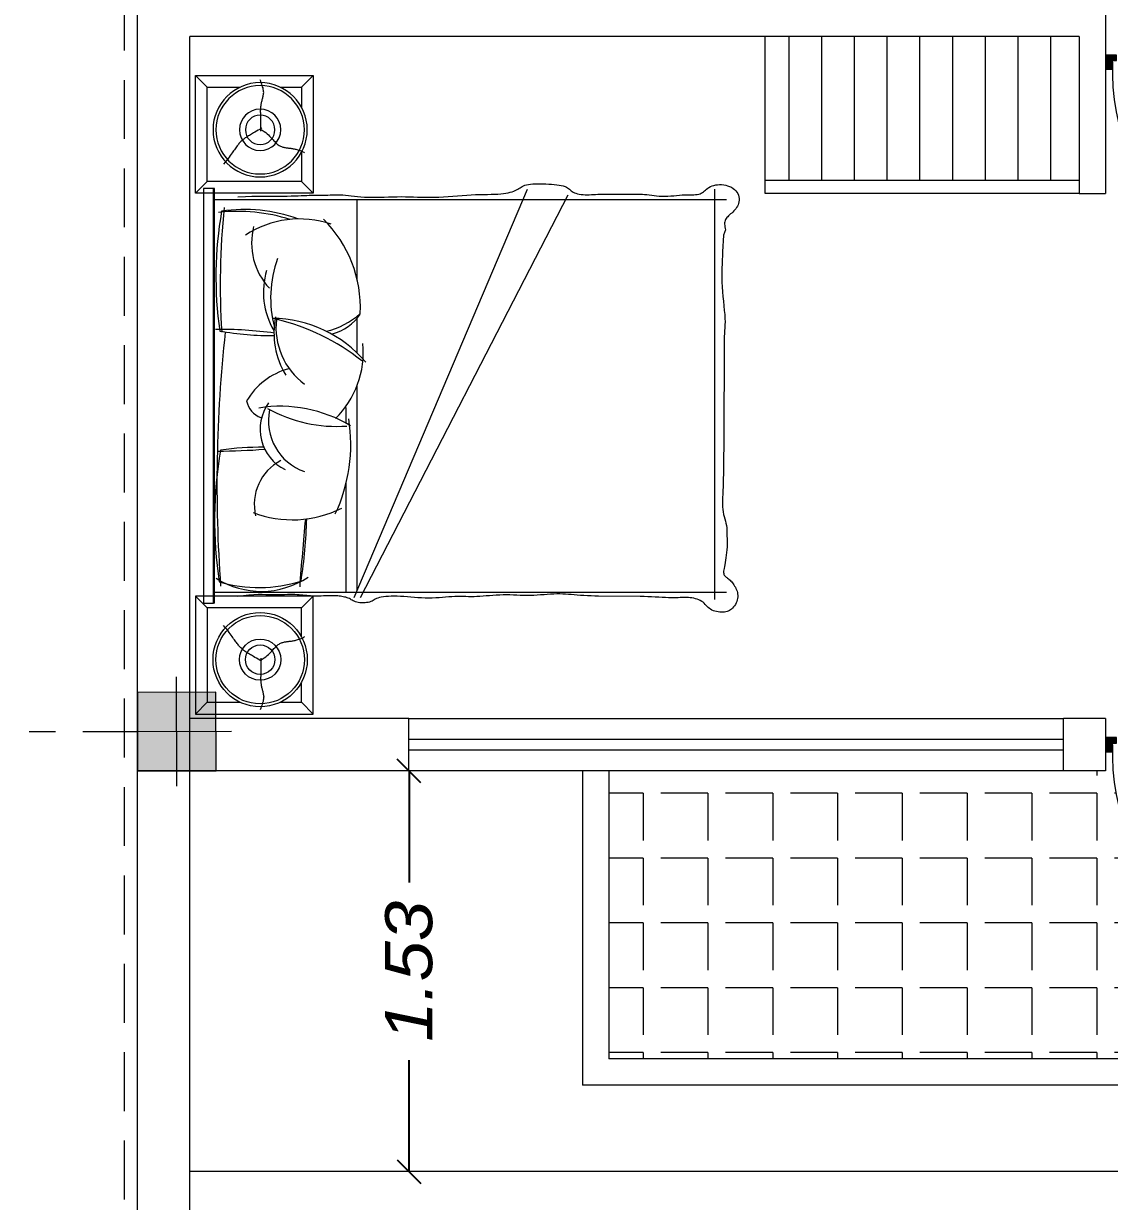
# Model space of a CAD drawing. Header units: metres. Extents: x 500 to 621, y -238 to -209.
# Drawn here: x 505.682 to 509.83, y -229.709 to -225.211 of the extents above; entities that cross this region are included whole.
import ezdxf

# ---------------------------------------------------------------- set-up
doc = ezdxf.new("R2010")
doc.units = ezdxf.units.M
doc.header["$LTSCALE"] = 6
doc.header["$MEASUREMENT"] = 0
for name, pattern in [('ACAD_ISO03W100', [30, 12, -18]), ('DASHDOT', [1, 0.5, -0.25, 0, -0.25]), ('HIDDEN', [0.375, 0.25, -0.125]), ('HIDDEN2', [0.1875, 0.125, -0.0625])]:
    doc.linetypes.add(name, pattern=pattern)
doc.layers.get('0').update_dxf_attribs({"lineweight": 0})
doc.layers.get('Defpoints').update_dxf_attribs({"lineweight": 0})
for name, color, linetype, lineweight in [('0-Puertas', 37, 'Continuous', 0), ('AKS', 3, 'Continuous', 0), ('Cot', 7, 'Continuous', 0), ('DASH', 1, 'HIDDEN', 0), ('door', 44, 'Continuous', 0), ('LINE0.1', 1, 'Continuous', 0), ('Mobiliario .rf', 132, 'Continuous', 0), ('MOBLMAN', 2, 'Continuous', 0), ('Punto 00 .rf', 8, 'Continuous', 0), ('Punto 015 .rf', 222, 'Continuous', 0)]:
    doc.layers.add(name, color=color, linetype=linetype, lineweight=lineweight)
doc.styles.add('(4)Arial Cursiva', font='ariali.ttf', dxfattribs={"width": 1.1})
doc.styles.add('style4', font='', dxfattribs={"height": 0.18})
doc.styles.get('style4').set_extended_font_data('Alborz Badr')
doc.dimstyles.new('1-100', dxfattribs={"dimtxt": 0.22, "dimasz": 0.09, "dimexe": 0.18, "dimexo": 0.0625, "dimgap": 0.09, "dimtad": 0, "dimzin": 0, "dimdsep": 46, "dimtxsty": 'style4', "dimblk": 'OBLIQUE', "dimcen": 0.09, "dimse1": 1, "dimse2": 1, "dimclrd": 1, "dimclrt": 81, "dimadec": 0, "dimazin": 0, "dimtfac": 1, "dimtofl": 0, "dimtmove": 1, "dimatfit": 3, "dimfxl": 1, "dimtolj": 1, "dimtzin": 0, "dimarcsym": 0})
pattern_1 = [(0, (-830.3830811, -173.3217583), (0, 0.0025), [])]
pattern_2 = [(225, (-830.3830811, -173.3217583), (0.001767766953, -0.001767766953), [])]

# ---------------------------------------------------------------- blocks, each defined once
blk = doc.blocks.new('A$C2F603B3D')
at = {"layer": 'door'}
h = blk.add_hatch(dxfattribs=at)
h.set_pattern_fill('_USER', color=256, scale=0.0025, angle=225, style=0, pattern_type=0)
h.set_pattern_definition(pattern_2)
h.paths.add_polyline_path([(0.0329, 0.0075), (0.05, 0.0075), (0.05, 0.0325), (0, 0.0325), (0, -0.0325), (0.0329, -0.0325)])
h = blk.add_hatch(dxfattribs=at)
h.set_pattern_fill('_USER', color=256, scale=0.0025, angle=225, style=0, pattern_type=0)
h.set_pattern_definition(pattern_2)
h.paths.add_polyline_path([(1.1671, 0.0075), (1.1671, -0.0325), (1.2, -0.0325), (1.2, 0.0325), (1.15, 0.0325), (1.15, 0.0075)])
h = blk.add_hatch(dxfattribs=at)
h.set_pattern_fill('_USER', color=256, scale=0.0025, style=0, pattern_type=0)
h.set_pattern_definition(pattern_1)
h.paths.add_polyline_path([(0.0329, -0.0325), (0.045, -0.0446), (0.0492, -0.0403), (0.069, -0.0205), (0.0733, -0.0163), (0.0612, -0.0042)])
h = blk.add_hatch(dxfattribs=at)
h.set_pattern_fill('_USER', color=256, scale=0.0025, style=0, pattern_type=0)
h.set_pattern_definition(pattern_1)
h.paths.add_polyline_path([(0.4097, -0.3612), (0.3899, -0.381), (0.4429, -0.434), (0.4627, -0.4142), (0.4576, -0.4091)])
h = blk.add_hatch(dxfattribs=at)
h.set_pattern_fill('_USER', color=256, scale=0.0025, style=0, pattern_type=0)
h.set_pattern_definition(pattern_1)
h.paths.add_polyline_path([(0.7965, -0.7875), (0.7922, -0.7918), (0.8066, -0.8062), (0.8349, -0.7779), (0.8205, -0.7635), (0.8163, -0.7677)])
at = {"layer": 'Cot'}
blk.add_lwpolyline([(0.1413, -1.124), (0.1629, -1.0681), (0.1675, -1.0699), (0.1469, -1.1235), (0.1773, -1.1721), (0.1731, -1.1748)], close=True, dxfattribs=at)
at = {"layer": 'DASH', "ltscale": 0.5}
blk.add_arc((0.0729, -0.0325), 1.0942, 266.1785, 1.7021, dxfattribs=at)
at = {"layer": 'door'}
for p, q in [((0, 0.0325), (0.05, 0.0325)), ((0, -0.0325), (0, 0.0325)), ((0.0329, 0.0075), (0.0329, -0.0325)), ((0.05, 0.0075), (0.0329, 0.0075)), ((0.05, 0.0325), (0.05, 0.0075)), ((0.0329, -0.0325), (0, -0.0325)), ((0.0612, -0.0042), (0.0329, -0.0325)), ((0.0329, -0.0325), (0.045, -0.0446)), ((0.045, -0.0446), (0.0492, -0.0403)), ((0.045, -0.0446), (0.7922, -0.7918)), ((0.0492, -0.0403), (0.069, -0.0205)), ((0.0492, -0.0403), (0.1023, -0.0934)), ((0.0492, -0.0403), (0.3899, -0.381)), ((0.0733, -0.0163), (0.0612, -0.0042)), ((0.069, -0.0205), (0.0733, -0.0163)), ((0.069, -0.0205), (0.1221, -0.0736)), ((0.4576, -0.4091), (0.069, -0.0205)), ((0.8205, -0.7635), (0.0733, -0.0163)), ((0.0733, -0.0163), (0.8205, -0.7635)), ((0.1126, -0.0706), (0.0995, -0.0838)), ((0.1057, -0.09), (0.0995, -0.0838)), ((0.1221, -0.0736), (0.1023, -0.0934)), ((0.1188, -0.0768), (0.1126, -0.0706)), ((0.4097, -0.3612), (0.3899, -0.381)), ((0.3899, -0.381), (0.4429, -0.434)), ((0.4627, -0.4142), (0.4429, -0.434)), ((0.4576, -0.4091), (0.8163, -0.7677)), ((0.4429, -0.434), (0.7965, -0.7875)), ((0.722, -0.6735), (0.7022, -0.6933)), ((0.7056, -0.6899), (0.7118, -0.6961)), ((0.725, -0.683), (0.7118, -0.6961)), ((0.7188, -0.6768), (0.725, -0.683)), ((0.8221, -0.6809), (0.8472, -0.706)), ((0.7349, -0.7543), (0.7304, -0.7587)), ((0.7391, -0.7543), (0.7738, -0.789)), ((0.7491, -0.7534), (0.7481, -0.7578)), ((0.749, -0.7505), (0.7496, -0.7498)), ((0.7776, -0.7791), (0.749, -0.7505)), ((0.749, -0.7505), (0.7491, -0.7534)), ((0.7491, -0.7534), (0.7747, -0.779)), ((0.7747, -0.779), (0.7491, -0.7534)), ((0.7496, -0.7498), (0.7782, -0.7785)), ((0.7786, -0.7209), (0.7779, -0.7216)), ((0.7779, -0.7216), (0.8065, -0.7502)), ((0.8072, -0.7495), (0.7786, -0.7209)), ((0.7786, -0.7209), (0.7814, -0.7211)), ((0.7814, -0.7211), (0.7858, -0.72)), ((0.7814, -0.7211), (0.807, -0.7467)), ((0.807, -0.7467), (0.7814, -0.7211)), ((0.7823, -0.7068), (0.7867, -0.7024)), ((0.7823, -0.711), (0.817, -0.7458)), ((0.7858, -0.72), (0.8081, -0.7423)), ((0.7858, -0.72), (0.8081, -0.7423)), ((0.7873, -0.7215), (0.79, -0.7187)), ((0.8093, -0.7381), (0.79, -0.7187)), ((0.8093, -0.7381), (0.79, -0.7187)), ((0.8065, -0.7502), (0.8072, -0.7495)), ((0.8066, -0.7408), (0.8093, -0.7381)), ((0.807, -0.7467), (0.8081, -0.7423)), ((0.8072, -0.7495), (0.807, -0.7467)), ((0.8213, -0.7458), (0.8257, -0.7413)), ((0.709, -0.7941), (0.734, -0.8191)), ((0.7495, -0.7592), (0.7468, -0.7619)), ((0.7661, -0.7813), (0.7468, -0.7619)), ((0.7661, -0.7813), (0.7468, -0.7619)), ((0.7481, -0.7578), (0.7703, -0.78)), ((0.7481, -0.7578), (0.7703, -0.78)), ((0.7689, -0.7786), (0.7661, -0.7813)), ((0.7738, -0.7932), (0.7694, -0.7977)), ((0.7747, -0.779), (0.7703, -0.78)), ((0.7776, -0.7791), (0.7747, -0.779)), ((0.7782, -0.7785), (0.7776, -0.7791)), ((0.7965, -0.7875), (0.7922, -0.7918)), ((0.7922, -0.7918), (0.8066, -0.8062)), ((0.8163, -0.7677), (0.7965, -0.7875)), ((0.8349, -0.7779), (0.8066, -0.8062)), ((0.8163, -0.7677), (0.8205, -0.7635)), ((0.8205, -0.7635), (0.8349, -0.7779))]:
    blk.add_line(p, q, dxfattribs=at)
blk.add_lwpolyline([(1.15, 0.0075), (1.15, 0.0325), (1.2, 0.0325), (1.2, -0.0325), (1.1671, -0.0325), (1.1671, 0.0075)], close=True, dxfattribs=at)
for centre, radius, start, end in [((0.8537, -0.7653), 0.0918, 112.2627, 136.7737), ((0.82, -0.6831), 0.003, 45, 112.2627), ((0.737, -0.7564), 0.003, 45, 135), ((0.7844, -0.7089), 0.003, 135, 225), ((0.8192, -0.7437), 0.003, 225, 315), ((0.7628, -0.6744), 0.0918, 313.2263, 337.7373), ((0.845, -0.7081), 0.003, 337.7373, 45), ((0.7111, -0.7919), 0.003, 157.7373, 225), ((0.7933, -0.8256), 0.0918, 133.2263, 157.7373), ((0.7025, -0.7348), 0.0918, 292.2627, 316.7737), ((0.7717, -0.7911), 0.003, 315, 45), ((0.7361, -0.817), 0.003, 225, 292.2627)]:
    blk.add_arc(centre, radius, start, end, dxfattribs=at)
blk = doc.blocks.new('Buritos')
at = {"layer": 'Punto 00 .rf', "ltscale": 0.15}
for points in [[(1078.955, 136.3009), (1078.959, 136.3088), (1078.9626, 136.3159), (1078.966, 136.3221), (1078.9692, 136.3277), (1078.9721, 136.3327), (1078.9748, 136.3371), (1078.9773, 136.3412), (1078.9796, 136.3451), (1078.9818, 136.3487), (1078.9839, 136.3521), (1078.9859, 136.3555), (1078.9878, 136.3586), (1078.9898, 136.3617), (1078.9917, 136.3647), (1078.9937, 136.3676), (1078.9958, 136.3704), (1078.998, 136.3731), (1079.0003, 136.3758), (1079.0027, 136.3784), (1079.0052, 136.3811), (1079.0078, 136.3836), (1079.0106, 136.3862), (1079.0134, 136.3887), (1079.0163, 136.3911), (1079.0193, 136.3936), (1079.0224, 136.3961), (1079.0257, 136.3985), (1079.0291, 136.4011), (1079.0327, 136.4037), (1079.0365, 136.4063), (1079.0405, 136.4091), (1079.0447, 136.412), (1079.0492, 136.415), (1079.054, 136.4183), (1079.0591, 136.4218), (1079.0647, 136.4258), (1079.0706, 136.4302), (1079.077, 136.4353), (1079.0839, 136.4409), (1079.0914, 136.4473)], [(1078.9661, 136.3046), (1078.9576, 136.3052), (1078.95, 136.3056), (1078.9434, 136.3058), (1078.9375, 136.3058), (1078.9323, 136.3058), (1078.9275, 136.3056), (1078.9231, 136.3055), (1078.919, 136.3054), (1078.915, 136.3054), (1078.9112, 136.3054), (1078.9074, 136.3055), (1078.9038, 136.3056), (1078.9003, 136.3057), (1078.8968, 136.3058), (1078.8934, 136.3059), (1078.8901, 136.3059), (1078.8869, 136.3059), (1078.8837, 136.3058), (1078.8805, 136.3056), (1078.8774, 136.3054), (1078.8742, 136.3051), (1078.8711, 136.3048), (1078.868, 136.3044), (1078.8649, 136.3039), (1078.8617, 136.3034), (1078.8585, 136.3028), (1078.8553, 136.3021), (1078.8521, 136.3014), (1078.8488, 136.3007), (1078.8455, 136.2999), (1078.8423, 136.2991), (1078.839, 136.2982), (1078.8357, 136.2973), (1078.8324, 136.2964), (1078.829, 136.2957), (1078.8255, 136.295), (1078.8219, 136.2945), (1078.8182, 136.2943), (1078.8142, 136.2944), (1078.8101, 136.2948), (1078.8057, 136.2957), (1078.801, 136.2968), (1078.7962, 136.2983), (1078.7911, 136.2999), (1078.7859, 136.3017), (1078.7805, 136.3036), (1078.775, 136.3054), (1078.7693, 136.3072)], [(1078.958, 136.3086), (1078.9626, 136.3001), (1078.9671, 136.2927), (1078.9715, 136.2863), (1078.9759, 136.2808), (1078.9802, 136.2759), (1078.9844, 136.2717), (1078.9884, 136.2679), (1078.9923, 136.2644), (1078.996, 136.2611), (1078.9995, 136.2581), (1079.0028, 136.2551), (1079.0059, 136.2523), (1079.0088, 136.2495), (1079.0115, 136.2468), (1079.0139, 136.2441), (1079.0162, 136.2413), (1079.0182, 136.2385), (1079.0201, 136.2357), (1079.0217, 136.2328), (1079.0231, 136.2298), (1079.0244, 136.2268), (1079.0255, 136.2238), (1079.0265, 136.2208), (1079.0273, 136.2178), (1079.028, 136.2148), (1079.0286, 136.2117), (1079.0291, 136.2087), (1079.0295, 136.2057), (1079.0299, 136.2027), (1079.0303, 136.1996), (1079.0306, 136.1966), (1079.031, 136.1936), (1079.0314, 136.1905), (1079.0318, 136.1875), (1079.0323, 136.1844), (1079.0329, 136.1812), (1079.0335, 136.1779), (1079.0343, 136.1746), (1079.0351, 136.171), (1079.036, 136.1673), (1079.0371, 136.1635), (1079.0383, 136.1595), (1079.0396, 136.1555), (1079.0411, 136.1516), (1079.0427, 136.1478), (1079.0445, 136.1442), (1079.0464, 136.1409), (1079.0485, 136.138)]]:
    blk.add_lwpolyline(points, dxfattribs=at)
for radius in [0.18, 0.1688, 0.0788, 0.0563]:
    blk.add_circle((1078.9606, 136.3078), radius, dxfattribs=at)
at = {"layer": 'Punto 015 .rf', "ltscale": 0.15}
for p, q in [((1078.7529, 136.5552), (1078.7979, 136.5102)), ((1078.7529, 136.5552), (1078.7529, 136.1052)), ((1079.2029, 136.5552), (1078.7529, 136.5552)), ((1079.2029, 136.5552), (1079.1579, 136.5102)), ((1079.2029, 136.1052), (1079.2029, 136.5552)), ((1079.1579, 136.5102), (1078.7979, 136.5102)), ((1078.7979, 136.5102), (1078.7979, 136.3849)), ((1079.1579, 136.1502), (1079.1579, 136.5102)), ((1078.7979, 136.2308), (1078.7979, 136.1502)), ((1078.7979, 136.1502), (1078.7529, 136.1052)), ((1078.7979, 136.1502), (1078.8736, 136.1502)), ((1079.0475, 136.1502), (1079.1579, 136.1502)), ((1079.2029, 136.1052), (1079.1579, 136.1502)), ((1078.7529, 136.1052), (1079.2029, 136.1052))]:
    blk.add_line(p, q, dxfattribs=at)
blk = doc.blocks.new('CamaMatri.rf')
at = {"layer": 'Punto 00 .rf', "ltscale": 0.15}
for p, q in [((1080.456, 136.9659), (1080.456, 136.9701)), ((1080.456, 136.9659), (1082.0399, 136.9659)), ((1080.4773, 136.4332), (1082.0365, 135.7708)), ((1080.4979, 136.4628), (1080.9168, 136.4628)), ((1081.1421, 136.4628), (1081.2027, 136.4628)), ((1080.4773, 136.4084), (1082.0152, 135.615)), ((1080.5064, 136.4209), (1081.2884, 136.4209)), ((1081.4109, 136.4209), (1081.5441, 136.4209)), ((1081.6895, 136.4209), (1081.9979, 136.4209))]:
    blk.add_line(p, q, dxfattribs=at)
at = {"layer": 'Punto 00 .rf', "linetype": 'Continuous', "ltscale": 0.002}
blk.add_line((1082.0399, 136.9659), (1082.0399, 136.9701), dxfattribs=at)
at = {"layer": 'Punto 00 .rf', "ltscale": 0.15}
blk.add_lwpolyline([(1082.008, 136.8767), (1082.0093, 136.8477), (1082.0099, 136.824), (1082.0103, 136.8013), (1082.0104, 136.7797), (1082.0104, 136.7591), (1082.0103, 136.7397), (1082.0102, 136.7214), (1082.0102, 136.7042), (1082.0104, 136.6882), (1082.0108, 136.6732), (1082.0112, 136.6594), (1082.0117, 136.6466), (1082.0123, 136.6348), (1082.0128, 136.624), (1082.0132, 136.6141), (1082.0135, 136.605), (1082.0136, 136.5968), (1082.0136, 136.5892), (1082.0136, 136.5821), (1082.0135, 136.5753), (1082.0134, 136.5688), (1082.0133, 136.5622), (1082.0133, 136.5554), (1082.0135, 136.5483), (1082.0138, 136.5408), (1082.0142, 136.5328), (1082.0146, 136.5243), (1082.015, 136.5154), (1082.0152, 136.5062), (1082.0153, 136.4965), (1082.0151, 136.4866), (1082.0147, 136.4763), (1082.0138, 136.4658), (1082.0127, 136.4549), (1082.0114, 136.4436), (1082.01, 136.4319), (1082.0087, 136.4197), (1082.0074, 136.4069), (1082.0065, 136.3935), (1082.0058, 136.3795), (1082.0056, 136.3648), (1082.0057, 136.3494), (1082.006, 136.3337), (1082.0065, 136.3176), (1082.0071, 136.3013), (1082.0076, 136.2849), (1082.008, 136.2687), (1082.0082, 136.2526), (1082.008, 136.2368), (1082.0076, 136.2212), (1082.0071, 136.2057), (1082.0065, 136.1903), (1082.006, 136.1747), (1082.0057, 136.1589), (1082.0056, 136.1428), (1082.0058, 136.1262), (1082.0065, 136.1092), (1082.0074, 136.0917), (1082.0087, 136.0739), (1082.0101, 136.056), (1082.0115, 136.0381), (1082.0129, 136.0203), (1082.0142, 136.0028), (1082.0152, 135.9857), (1082.016, 135.9692), (1082.0165, 135.9532), (1082.0168, 135.938), (1082.017, 135.9234), (1082.0173, 135.9095), (1082.0176, 135.8965), (1082.0181, 135.8843), (1082.0188, 135.873), (1082.0198, 135.8626), (1082.0212, 135.8531), (1082.0228, 135.8444), (1082.0247, 135.8366), (1082.0268, 135.8295), (1082.0291, 135.8231), (1082.0315, 135.8173), (1082.0341, 135.8122), (1082.0368, 135.8075), (1082.0396, 135.8033), (1082.0423, 135.7992), (1082.045, 135.795), (1082.0475, 135.7907), (1082.0498, 135.7859), (1082.0519, 135.7806), (1082.0536, 135.7744), (1082.055, 135.7673), (1082.056, 135.7593), (1082.0567, 135.7505), (1082.0571, 135.7412), (1082.0572, 135.7313), (1082.0572, 135.7211), (1082.0569, 135.7106), (1082.0566, 135.7), (1082.0561, 135.6894), (1082.0554, 135.6789), (1082.0546, 135.6688), (1082.0536, 135.659), (1082.0524, 135.6499), (1082.0509, 135.6415), (1082.0492, 135.6339), (1082.0471, 135.6274), (1082.0447, 135.6219), (1082.0421, 135.6174), (1082.0393, 135.6136), (1082.0364, 135.6102), (1082.0335, 135.607), (1082.0306, 135.6037), (1082.0278, 135.6002), (1082.0253, 135.5961), (1082.023, 135.5913), (1082.021, 135.5858), (1082.0193, 135.5797), (1082.0178, 135.5731), (1082.0167, 135.566), (1082.0159, 135.5586), (1082.0154, 135.5509), (1082.0152, 135.543), (1082.0154, 135.5349), (1082.0158, 135.5268), (1082.0163, 135.5186), (1082.0169, 135.5103), (1082.0174, 135.5019), (1082.0177, 135.4934), (1082.0178, 135.3404), (1082.0176, 135.3318), (1082.017, 135.3232), (1082.016, 135.3144), (1082.0148, 135.3055), (1082.0136, 135.2963), (1082.0123, 135.287), (1082.0112, 135.2773), (1082.0104, 135.2673), (1082.0099, 135.2569), (1082.0099, 135.246), (1082.0104, 135.2349), (1082.011, 135.2236), (1082.0119, 135.2123), (1082.0129, 135.2011), (1082.0138, 135.1901), (1082.0147, 135.1795), (1082.0152, 135.1695), (1082.0155, 135.1601), (1082.0156, 135.1513), (1082.0156, 135.1432), (1082.0157, 135.1357), (1082.0159, 135.1288), (1082.0164, 135.1225), (1082.0173, 135.1168), (1082.0188, 135.1116), (1082.0209, 135.107), (1082.0235, 135.1028), (1082.0265, 135.0988), (1082.0299, 135.095), (1082.0333, 135.091), (1082.0369, 135.0869), (1082.0403, 135.0824), (1082.0436, 135.0774), (1082.0465, 135.0718), (1082.049, 135.0656), (1082.0512, 135.0589), (1082.0528, 135.0518), (1082.0539, 135.0444), (1082.0544, 135.0368), (1082.0544, 135.0291), (1082.0536, 135.0213), (1082.0521, 135.0136), (1082.05, 135.0061), (1082.0472, 134.9988), (1082.0439, 134.9919), (1082.0399, 134.9856), (1082.0355, 134.9798), (1082.0306, 134.9748), (1082.0253, 134.9705), (1082.0196, 134.9672), (1082.0136, 134.9648), (1082.0074, 134.9633), (1082.0011, 134.9625), (1081.9948, 134.9625), (1081.9886, 134.9632), (1081.9826, 134.9645), (1081.9769, 134.9664), (1081.9715, 134.9689), (1081.9666, 134.9718), (1081.9619, 134.9752), (1081.9575, 134.9788), (1081.9534, 134.9827), (1081.9494, 134.9867), (1081.9457, 134.9907), (1081.9421, 134.9948), (1081.9386, 134.9987), (1081.9351, 135.0024), (1081.9317, 135.0059), (1081.9282, 135.0091), (1081.9246, 135.0119), (1081.9208, 135.0142), (1081.9168, 135.016), (1081.9126, 135.0172), (1081.908, 135.0178), (1081.9031, 135.0178), (1081.898, 135.0173), (1081.8926, 135.0165), (1081.887, 135.0155), (1081.8813, 135.0143), (1081.861, 135.0214), (1081.7971, 135.0256), (1081.7823, 135.0262), (1081.7669, 135.0269), (1081.751, 135.0276), (1081.7345, 135.0282), (1081.7175, 135.0287), (1081.7001, 135.0288), (1081.6821, 135.0284), (1081.6638, 135.0275), (1081.6453, 135.0261), (1081.6268, 135.0244), (1081.6086, 135.0225), (1081.5909, 135.0206), (1081.574, 135.0189), (1081.5581, 135.0175), (1081.5435, 135.0166), (1081.5302, 135.0162), (1081.5181, 135.0163), (1081.5068, 135.0168), (1081.496, 135.0176), (1081.4852, 135.0186), (1081.4743, 135.0196), (1081.0528, 135.0205), (1081.0403, 135.0213), (1081.0266, 135.0219), (1081.012, 135.0222), (1080.9965, 135.0223), (1080.9805, 135.0224), (1080.9642, 135.0225), (1080.9478, 135.0226), (1080.9316, 135.0227), (1080.9158, 135.0231), (1080.9006, 135.0236), (1080.8861, 135.0243), (1080.8723, 135.0249), (1080.8592, 135.0255), (1080.8468, 135.0259), (1080.835, 135.026), (1080.824, 135.0257), (1080.8137, 135.0249), (1080.8041, 135.0235), (1080.795, 135.0216), (1080.7863, 135.0195), (1080.7778, 135.0172), (1080.7694, 135.0149), (1080.7609, 135.0127), (1080.7521, 135.0109), (1080.7429, 135.0095), (1080.7331, 135.0087), (1080.6809, 135.0084), (1080.6704, 135.0086), (1080.6598, 135.0092), (1080.6492, 135.0101), (1080.6389, 135.0113), (1080.6289, 135.0127), (1080.6195, 135.0142), (1080.6108, 135.0158), (1080.6028, 135.0173), (1080.5955, 135.0188), (1080.5888, 135.02), (1080.5829, 135.0209), (1080.5775, 135.0215), (1080.5728, 135.0217), (1080.5688, 135.0213), (1080.5653, 135.0204), (1080.5623, 135.0189), (1080.5597, 135.0169), (1080.5574, 135.0146), (1080.5553, 135.012), (1080.5532, 135.0091), (1080.551, 135.0061), (1080.5487, 135.003), (1080.5461, 134.9999), (1080.5433, 134.9968), (1080.5402, 134.9938), (1080.5368, 134.9908), (1080.5332, 134.9878), (1080.5294, 134.9849), (1080.5253, 134.9821), (1080.521, 134.9794), (1080.5164, 134.9768), (1080.5117, 134.9744), (1080.5068, 134.9722), (1080.5017, 134.9704), (1080.4964, 134.9689), (1080.4909, 134.9679), (1080.4854, 134.9675), (1080.4797, 134.9676), (1080.4739, 134.9684), (1080.4681, 134.9697), (1080.4623, 134.9716), (1080.4567, 134.974), (1080.4512, 134.9768), (1080.4461, 134.98), (1080.4414, 134.9834), (1080.4372, 134.9871), (1080.4335, 134.9909), (1080.4303, 134.995), (1080.4276, 134.9992), (1080.4255, 135.0037), (1080.4238, 135.0084), (1080.4225, 135.0134), (1080.4217, 135.0187), (1080.4213, 135.0243), (1080.4212, 135.0302), (1080.4216, 135.0363), (1080.4224, 135.0425), (1080.4235, 135.0488), (1080.4251, 135.0549), (1080.4271, 135.0608), (1080.4296, 135.0664), (1080.4325, 135.0715), (1080.4358, 135.0761), (1080.4394, 135.0803), (1080.4433, 135.0843), (1080.4473, 135.0881), (1080.4513, 135.092), (1080.4553, 135.096), (1080.4591, 135.1003), (1080.4626, 135.1051), (1080.4657, 135.1105), (1080.4684, 135.1164), (1080.4708, 135.1227), (1080.4728, 135.1292), (1080.4745, 135.1359), (1080.4758, 135.1427), (1080.4767, 135.1494), (1080.4773, 135.1559), (1080.4776, 135.1622), (1080.4776, 135.1684), (1080.4775, 135.1746), (1080.4772, 135.1811), (1080.4768, 135.1879), (1080.4765, 135.1952), (1080.4762, 135.2032), (1080.4761, 135.212), (1080.4762, 135.2218), (1080.4765, 135.2325), (1080.477, 135.244), (1080.4775, 135.2562), (1080.4782, 135.2691), (1080.4789, 135.2825), (1080.4796, 135.2964), (1080.4803, 135.3106), (1080.4809, 135.3251), (1080.4815, 135.3398), (1080.4821, 135.4989), (1080.4827, 135.5134), (1080.4833, 135.5278), (1080.484, 135.5418), (1080.4847, 135.5554), (1080.4856, 135.5683), (1080.4865, 135.5806), (1080.4875, 135.5923), (1080.4884, 135.6036), (1080.4893, 135.6146), (1080.4901, 135.6255), (1080.4906, 135.6363), (1080.4909, 135.6474), (1080.4909, 135.6587), (1080.4905, 135.6704), (1080.4898, 135.6825), (1080.4889, 135.6949), (1080.4879, 135.7076), (1080.487, 135.7205), (1080.4861, 135.7335), (1080.4854, 135.7465), (1080.485, 135.7596), (1080.4849, 135.7727), (1080.4852, 135.7857), (1080.4856, 135.7986), (1080.4862, 135.8116), (1080.4867, 135.8245), (1080.4871, 135.8375), (1080.4874, 135.8505), (1080.4873, 135.8635), (1080.4869, 135.8766), (1080.4862, 135.8897), (1080.4853, 135.9026), (1080.4843, 135.9155), (1080.4833, 135.9281), (1080.4823, 135.9404), (1080.4814, 135.9524), (1080.4809, 135.9639), (1080.4806, 135.9749), (1080.4805, 135.9856), (1080.4806, 135.996), (1080.4809, 136.0063), (1080.4811, 136.0166), (1080.4812, 136.0269), (1080.4811, 136.0374), (1080.4809, 136.0483), (1080.4803, 136.0596), (1080.4794, 136.0713), (1080.4785, 136.0833), (1080.4775, 136.0958), (1080.4765, 136.1085), (1080.4757, 136.1214), (1080.4752, 136.1347), (1080.475, 136.1481), (1080.4752, 136.1617), (1080.4757, 136.1753), (1080.4765, 136.189), (1080.4775, 136.2027), (1080.4786, 136.2162), (1080.4797, 136.2296), (1080.4807, 136.2427), (1080.4814, 136.2555), (1080.482, 136.2679), (1080.4822, 136.2799), (1080.4822, 136.2912), (1080.4818, 136.3019), (1080.4812, 136.3119), (1080.4802, 136.321), (1080.4789, 136.3292), (1080.4773, 136.3364), (1080.4754, 136.3425), (1080.4732, 136.3478), (1080.4709, 136.3524), (1080.4685, 136.3565), (1080.4662, 136.3605), (1080.464, 136.3645), (1080.4619, 136.3688), (1080.4602, 136.3736), (1080.4588, 136.379), (1080.4579, 136.385), (1080.4573, 136.3913), (1080.457, 136.3979), (1080.4571, 136.4044), (1080.4576, 136.4109), (1080.4584, 136.417), (1080.4596, 136.4226), (1080.4611, 136.4276), (1080.4628, 136.4321), (1080.4648, 136.4361), (1080.4668, 136.4399), (1080.469, 136.4436), (1080.4711, 136.4472), (1080.4731, 136.451), (1080.475, 136.4551), (1080.4766, 136.4594), (1080.4781, 136.4641), (1080.4793, 136.4691), (1080.4804, 136.4742), (1080.4813, 136.4793), (1080.4821, 136.4845), (1080.4827, 136.4896), (1080.4832, 136.4946), (1080.4836, 136.4994), (1080.4839, 136.5041), (1080.4841, 136.5087), (1080.4842, 136.5135), (1080.4842, 136.5185), (1080.4841, 136.5238), (1080.484, 136.5296), (1080.4838, 136.5359), (1080.4836, 136.5429), (1080.4833, 136.5504), (1080.483, 136.5583), (1080.4828, 136.5664), (1080.4827, 136.5747), (1080.4827, 136.583), (1080.4829, 136.5912), (1080.4832, 136.5991), (1080.4838, 136.6067), (1080.4845, 136.614), (1080.4853, 136.6212), (1080.4861, 136.6283), (1080.4869, 136.6356), (1080.4876, 136.6431), (1080.4882, 136.651), (1080.4885, 136.6593), (1080.4886, 136.6683), (1080.4885, 136.6777), (1080.4883, 136.6878), (1080.4879, 136.6983), (1080.4876, 136.7092), (1080.4874, 136.7206), (1080.4872, 136.7323), (1080.4873, 136.7443), (1080.4877, 136.7567), (1080.4881, 136.7697), (1080.4883, 136.7836), (1080.4883, 136.7989), (1080.4877, 136.8157), (1080.4864, 136.8346), (1080.4842, 136.8557), (1080.4813, 136.8767)], dxfattribs=at)
for centre, radius, start, end in [((1080.8217, 136.7875), 0.3208, 147.51, 213.8336), ((1081.0619, 136.7967), 0.5463, 163.9263, 197.1409), ((1080.9089, 131.5615), 5.3953, 83.8073, 94.1211), ((1080.7724, 135.4024), 1.5634, 80.1255, 98.6619), ((1083.4406, 136.9583), 2.404, 180.1063, 184.3854), ((1079.8091, 136.7794), 1.2422, 359.9394, 7.5533), ((1082.7214, 136.7383), 1.244, 170.3802, 180.0522), ((1079.9067, 136.9511), 1.5947, 352.2931, 0.3959), ((1081.6694, 134.1499), 2.7946, 83.9026, 93.6759), ((1081.701, 135.4905), 1.4703, 80.1602, 98.06), ((1081.2753, 136.8795), 0.6766, 342.5841, 6.0048), ((1081.3715, 136.8498), 0.5876, 339.923, 8.7433), ((1081.2467, 136.7567), 0.0887, 102.1757, 158.3207), ((1081.0936, 136.6132), 0.2666, 15.4018, 59.7122), ((1081.5464, 136.6403), 0.3767, 341.4524, 33.4512), ((1081.1973, 136.6693), 0.4232, 159.3026, 206.5026), ((1080.8332, 136.6258), 0.1884, 27.7042, 103.4903), ((1081.1199, 136.6205), 0.1718, 54.1671, 153.8421), ((1080.692, 136.7144), 0.5157, 328.6542, 9.1977), ((1081.8316, 136.5696), 0.2549, 75.7237, 132.8701), ((1081.1518, 136.555), 0.205, 78.0413, 160.8342), ((1081.6751, 136.4997), 0.5442, 151.0456, 184.1497), ((1081.0629, 136.7523), 0.4806, 310.7395, 359.0576), ((1081.6433, 136.4881), 0.2912, 73.366, 120.2524), ((1081.621, 136.3141), 0.4377, 69.8892, 104.8634), ((1081.5095, 136.46), 0.2715, 83.6273, 143.2855), ((1081.4881, 136.427), 0.3121, 78.6667, 121.2633), ((1080.7194, 136.9269), 0.8438, 321.6953, 346.4626), ((1079.5083, 123.0457), 13.6326, 84.65974, 85.75157), ((1080.8196, 138.3924), 1.7788, 260.953, 268.6517), ((1081.7796, 136.6056), 0.293, 192.9388, 221.9636), ((1081.5844, 136.8839), 0.4748, 267.2589, 315.2997), ((1081.0614, 137.0674), 0.6217, 244.7809, 279.0606), ((1081.4147, 136.7544), 0.3566, 224.5284, 275.2229), ((1081.6564, 136.5575), 0.1768, 193.6849, 236.7035)]:
    blk.add_arc(centre, radius, start, end, dxfattribs=at)
at = {"layer": 'Punto 015 .rf', "ltscale": 0.15}
for p, q in [((1080.4979, 136.9659), (1080.4979, 135.0101)), ((1081.9979, 136.9659), (1081.9979, 135.0101)), ((1080.4696, 135.0552), (1082.0365, 135.0552))]:
    blk.add_line(p, q, dxfattribs=at)
blk.add_lwpolyline([(1080.456, 136.9701), (1082.0399, 136.9701), (1082.0399, 137.0078), (1080.456, 137.0078)], close=True, dxfattribs=at)
blk = doc.blocks.new('col')
h = blk.add_hatch(color=8)
h.paths.add_polyline_path([(82.521, 27.096), (82.111, 27.096), (82.111, 26.687), (82.52, 26.687)])
h.paths.add_polyline_path([(82.52, 26.687), (82.111, 26.687), (82.111, 26.278), (82.521, 26.278)])
h.paths.add_polyline_path([(82.929, 26.278), (82.929, 26.687), (82.52, 26.687), (82.521, 26.278)])
h.paths.add_polyline_path([(82.929, 26.687), (82.929, 27.096), (82.521, 27.096), (82.52, 26.687)])
at = {"color": 1, "ltscale": 0.01}
for p, q in [((82.521, 27.256), (82.521, 26.118)), ((81.951, 26.687), (83.089, 26.687))]:
    blk.add_line(p, q, dxfattribs=at)
at = {"color": 1}
for p, q in [((82.929, 27.096), (82.111, 27.096)), ((82.111, 27.096), (82.111, 26.278)), ((82.929, 26.278), (82.929, 27.096)), ((82.111, 26.278), (82.929, 26.278))]:
    blk.add_line(p, q, dxfattribs=at)
blk = doc.blocks.new('_Oblique')
at = {"color": 0, "linetype": 'ByBlock', "lineweight": -2}
blk.add_line((-0.5, -0.5), (0.5, 0.5), dxfattribs=at)
blk = doc.blocks.new('*D389')
at = {"layer": 'Defpoints', "color": 0, "linetype": 'Continuous', "transparency": 16777216}
for p in [(507.1544, -228.0645), (507.1545, -229.5948), (507.1545, -229.5948)]:
    blk.add_point(p, dxfattribs=at)
at = {"layer": 'LINE0.1', "color": 1, "linetype": 'Continuous', "lineweight": -2, "transparency": 16777216}
for p, q in [((507.1545, -228.0645), (507.1545, -228.4908)), ((507.1545, -229.5948), (507.1545, -229.1685))]:
    blk.add_line(p, q, dxfattribs=at)
at = {"layer": 'LINE0.1', "color": 1, "linetype": 'Continuous', "lineweight": -2, "transparency": 16777216, "xscale": 0.09, "yscale": 0.09, "zscale": 0.09}
for p, rotation in [((507.1545, -228.0645), 90), ((507.1545, -229.5948), 270)]:
    blk.add_blockref('_Oblique', p, dxfattribs=dict(at, rotation=rotation))
at = {"layer": 'LINE0.1', "color": 81, "linetype": 'Continuous', "transparency": 16777216, "insert": (507.1545, -228.8296), "char_height": 0.18, "attachment_point": 5, "rotation": 90, "style": '(4)Arial Cursiva'}
blk.add_mtext('\\A1;1.53', dxfattribs=at)

msp = doc.modelspace()

# ---------------------------------------------------------------- hatches: boundary and pattern name
at = {"layer": 'LINE0.1'}
h = msp.add_hatch(dxfattribs=at)
h.set_pattern_fill('ANSI31', color=8, angle=225)
h.set_pattern_definition([(270, (1009.73095, -284.33248), (0.125, 0), [])])
h.paths.add_polyline_path([(508.5147, -225.2597), (508.5146, -225.8098), (509.7146, -225.8098), (509.7147, -225.2598)])
h = msp.add_hatch(dxfattribs=at)
h.set_pattern_fill('ANGLE', color=8, scale=0.9, angle=180)
h.set_pattern_definition([(180, (1009.73095, -284.33248), (0, -0.2475), [0.18, -0.0675]), (270, (1009.73095, -284.33248), (0.2475, 0), [0.18, -0.0675])])
h.paths.add_polyline_path([(507.9173, -229.1644), (512.0173, -229.1644), (512.0173, -228.1143), (511.1565, -228.1143), (511.1565, -228.0644), (511.0177, -228.0644), (511.0177, -228.0645), (510.8172, -228.0648), (510.7141, -228.0648), (510.1906, -228.5882), (510.1904, -228.5923), (510.192, -228.5992), (510.1923, -228.5994), (510.1762, -228.6156), (510.169, -228.6136), (510.1649, -228.6138), (510.1545, -228.6243), (510.1425, -228.6363), (510.1414, -228.6352), (510.1249, -228.6516, 0.175086), (510.6919, -228.9013), (510.6922, -228.9008), (510.675, -228.8561), (510.6789, -228.8546), (510.697, -228.9016, -0.176537), (510.1249, -228.6516), (510.122, -228.6544, -0.099033), (509.9152, -228.3493, -0.080957), (509.845, -228.0645), (509.8147, -228.0645), (509.6544, -228.0645), (509.6544, -228.1145), (507.9173, -228.1145)])
h.paths.add_polyline_path([(510.2005, -228.5913), (510.206, -228.5967, -0.112884), (510.225, -228.6251), (510.2018, -228.6482, -0.112884), (510.1735, -228.6292), (510.168, -228.6237)], flags=16)

# ---------------------------------------------------------------- linework, layer by layer
for p, q in [((506.1174, -234.0392), (506.117, -217.964)), ((509.8147, -225.1597), (509.8147, -225.8598)), ((506.3174, -233.8415), (506.3172, -225.2597)), ((509.7147, -225.2598), (506.3172, -225.2597)), ((509.7147, -225.2598), (509.7146, -225.8598)), ((509.7146, -225.8598), (509.8147, -225.8598)), ((507.1544, -227.8645), (506.3173, -227.8645)), ((507.1544, -228.0645), (507.1544, -227.8645)), ((509.8147, -227.8645), (509.6544, -227.8645)), ((509.6544, -228.0645), (509.6544, -227.8645)), ((509.8147, -227.8645), (509.8147, -228.0645)), ((507.1544, -228.0645), (506.1173, -228.0647)), ((507.8173, -228.0645), (507.8173, -229.2644)), ((507.9173, -228.0645), (507.9173, -229.1644)), ((509.8147, -228.0645), (509.6544, -228.0645)), ((512.0173, -229.1644), (507.9173, -229.1644)), ((512.1173, -229.2644), (507.8173, -229.2644))]:
    msp.add_line(p, q)
at = {"color": 8, "linetype": 'HIDDEN2', "ltscale": 0.3}
msp.add_line((506.0674, -234.0886), (506.067, -219.1686), dxfattribs=at)
at = {"color": 5}
for p, q in [((509.6544, -227.9449), (507.1544, -227.9449)), ((509.6544, -227.9849), (507.1544, -227.9849))]:
    msp.add_line(p, q, dxfattribs=at)
at = {"layer": 'AKS', "color": 133, "linetype": 'DASHDOT', "ltscale": 0.07}
msp.add_line((506.1189, -227.9147), (503.1809, -227.9147), dxfattribs=at)
at = {"layer": 'LINE0.1', "color": 7, "linetype": 'Continuous'}
for p, q in [((507.1544, -227.8645), (509.6544, -227.8645)), ((509.6544, -228.0645), (507.1544, -228.0645)), ((513.2357, -229.5946), (506.3173, -229.5948))]:
    msp.add_line(p, q, dxfattribs=at)
at = {"layer": 'LINE0.1', "color": 8, "linetype": 'Continuous'}
msp.add_line((506.1173, -228.0644), (506.3093, -228.0644), dxfattribs=at)
at = {"layer": 'MOBLMAN', "color": 24, "linetype": 'Continuous'}
for p, q in [((508.5146, -225.8598), (508.5147, -225.2597)), ((509.7146, -225.8098), (508.5146, -225.8098)), ((509.7146, -225.8598), (508.5146, -225.8598))]:
    msp.add_line(p, q, dxfattribs=at)

# ---------------------------------------------------------------- block references
at = {"linetype": 'ACAD_ISO03W100', "xscale": 0.3667640422262703, "yscale": 0.3667640422262703, "zscale": 0.3667640422262703, "rotation": 180.0841246171842}
msp.add_blockref('col', (536.5183, -218.0821), dxfattribs=at)
at = {"layer": '0-Puertas', "xscale": -0.8333333333334756, "yscale": 0.8333333333334756, "zscale": 0.8333333333334756, "rotation": 359.9966639438017}
for p in [(510.8147, -225.3579), (510.8147, -227.9645)]:
    msp.add_blockref('A$C2F603B3D', p, dxfattribs=at)
at = {"layer": 'Mobiliario .rf', "linetype": 'Continuous', "xscale": -1, "rotation": 90}
msp.add_blockref('Buritos', (642.8937, 853.3444), dxfattribs=at)
at = {"layer": 'Mobiliario .rf', "linetype": 'Continuous', "rotation": 89.99999999999999}
for name, p in [('CamaMatri.rf', (643.3777, -1307.8797)), ('Buritos', (642.8937, -1306.6002))]:
    msp.add_blockref(name, p, dxfattribs=at)

# ---------------------------------------------------------------- dimensions: what is measured, and where the dimension line sits
at = {"layer": 'LINE0.1', "color": 8, "linetype": 'Continuous'}
dim = msp.add_linear_dim(base=(507.1545, -229.5948), p1=(507.1544, -228.0645), p2=(507.1545, -229.5948), angle=90, dimstyle='1-100', override={"dimtxt": 0.18, "dimtxsty": '(4)Arial Cursiva', "dimfxl": 0.5}, dxfattribs=at)
dim.commit()
dim.dimension.update_dxf_attribs({"geometry": '*D389', "text_midpoint": (507.1545, -228.8296)})

doc.saveas('drawing.dxf')
